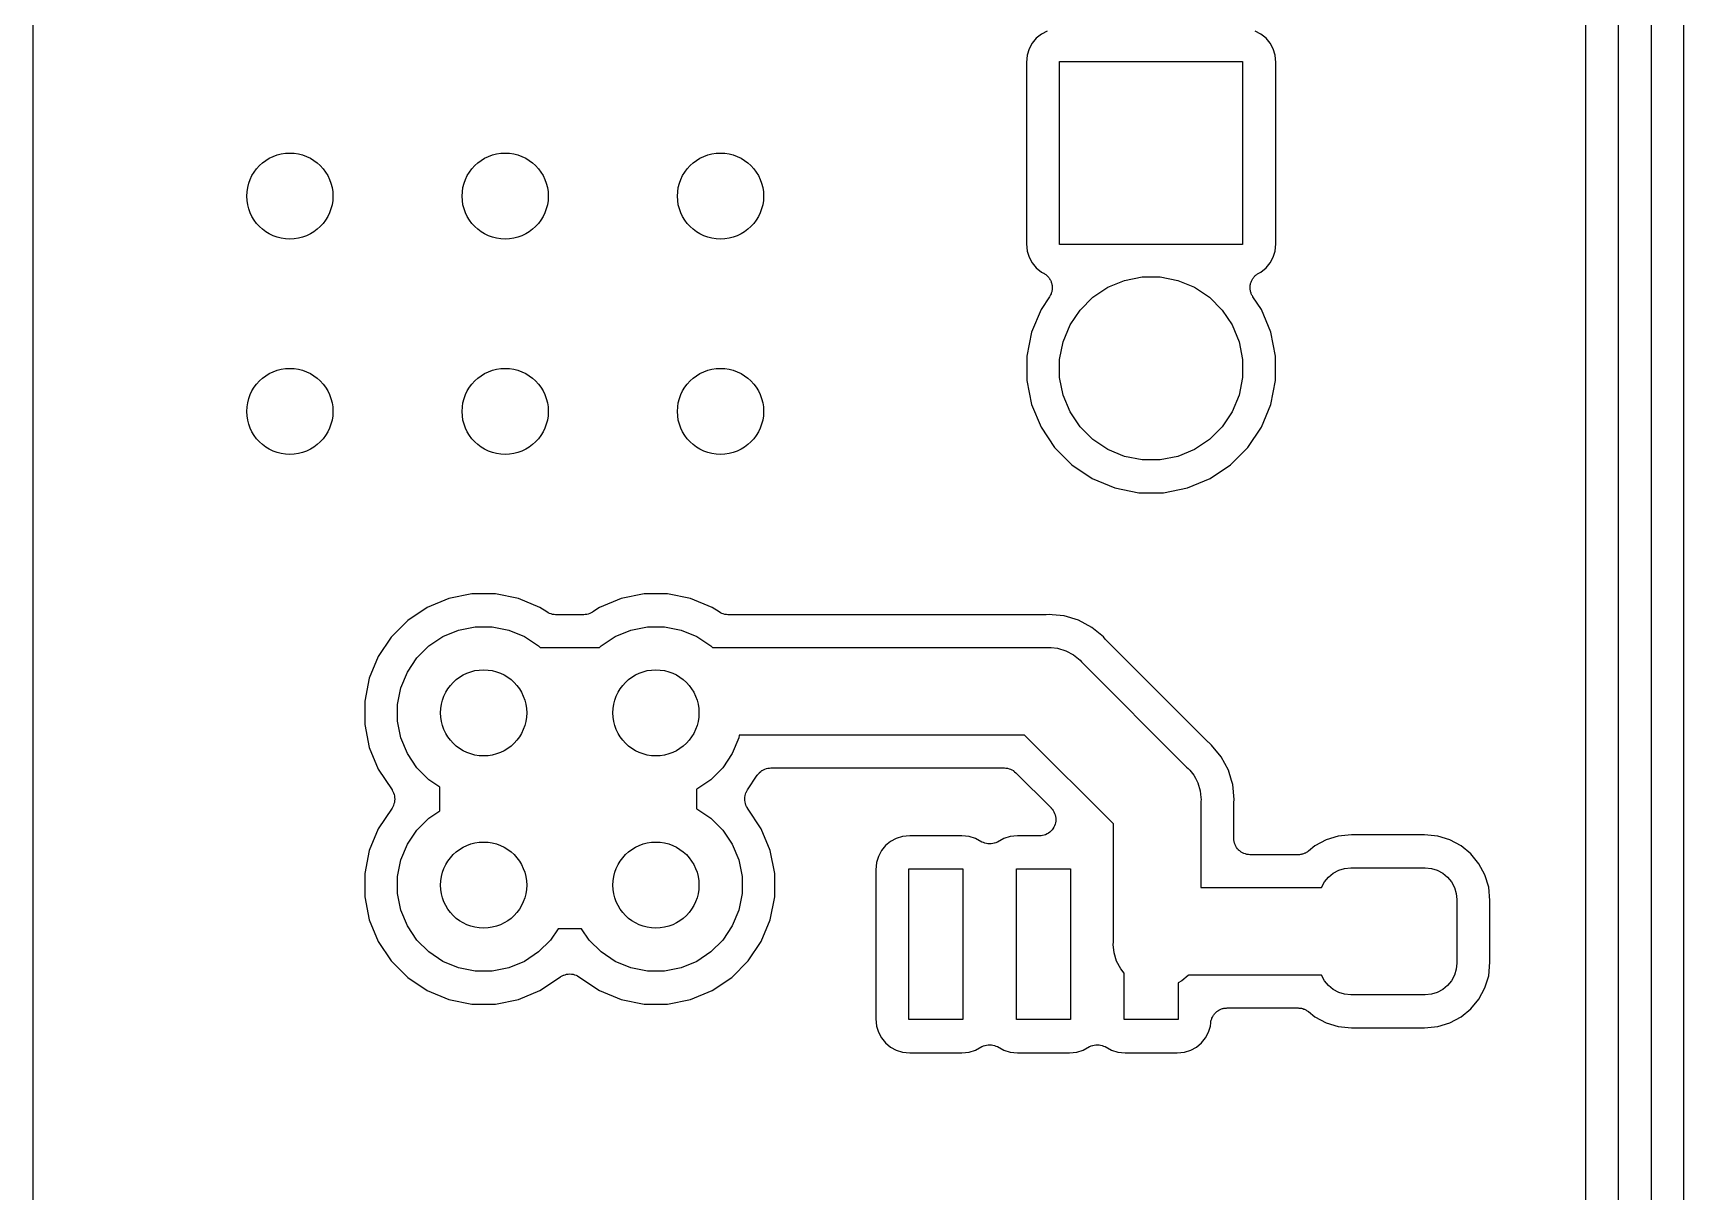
# Model space of a CAD drawing. Extents: x 0.48 to 2.43, y -7.79 to -4.85.
# Drawn here: x 0.953 to 1.2549, y -6.7293 to -6.5174 of the extents above; entities that cross this region are included whole.
import ezdxf

# ---------------------------------------------------------------- set-up
doc = ezdxf.new("R2010")
doc.units = 0
doc.header["$MEASUREMENT"] = 0
doc.layers.add('BLACK', color=7, linetype='CONTINUOUS')

msp = doc.modelspace()

# ---------------------------------------------------------------- linework, layer by layer
at = {"layer": 'BLACK', "linetype": 'CONTINUOUS'}
for p, q in [((1.2369, -6.47122), (1.2369, -6.78653)), ((1.2429, -6.79026), (1.2429, -6.47078)), ((1.2489, -6.47188), (1.2489, -6.79135)), ((0.95304, -6.83352), (0.95304, -6.47657)), ((1.2549, -6.79091), (1.2549, -6.4756)), ((1.13844, -6.51707), (1.1374, -6.51762)), ((1.17756, -6.51762), (1.17652, -6.51707)), ((1.13573, -6.51929), (1.13518, -6.52033)), ((1.13648, -6.51837), (1.13573, -6.51929)), ((1.1374, -6.51762), (1.13648, -6.51837)), ((1.17848, -6.51837), (1.17756, -6.51762)), ((1.17923, -6.51929), (1.17848, -6.51837)), ((1.17978, -6.52033), (1.17923, -6.51929)), ((1.13483, -6.52146), (1.1347, -6.52279)), ((1.1347, -6.52279), (1.1347, -6.55595)), ((1.13518, -6.52033), (1.13483, -6.52146)), ((1.14075, -6.5561), (1.14075, -6.52264)), ((1.14075, -6.52264), (1.17421, -6.52264)), ((1.17421, -6.52264), (1.17421, -6.5561)), ((1.18013, -6.52146), (1.17978, -6.52033)), ((1.18026, -6.52279), (1.18013, -6.52146)), ((1.18026, -6.55595), (1.18026, -6.52279)), ((1.1347, -6.55595), (1.13483, -6.55728)), ((1.17421, -6.5561), (1.14075, -6.5561)), ((1.18013, -6.55728), (1.18026, -6.55595)), ((1.13483, -6.55728), (1.13518, -6.55841)), ((1.13518, -6.55841), (1.13573, -6.55945)), ((1.17923, -6.55945), (1.17978, -6.55841)), ((1.17978, -6.55841), (1.18013, -6.55728)), ((1.13573, -6.55945), (1.13648, -6.56037)), ((1.13648, -6.56037), (1.1374, -6.56112)), ((1.1374, -6.56112), (1.13781, -6.56133)), ((1.13781, -6.56133), (1.13785, -6.56135)), ((1.13785, -6.56135), (1.13796, -6.56143)), ((1.13796, -6.56143), (1.13808, -6.5615)), ((1.13808, -6.5615), (1.1382, -6.5616)), ((1.1382, -6.5616), (1.13833, -6.56169)), ((1.13833, -6.56169), (1.13842, -6.56178)), ((1.13842, -6.56178), (1.13853, -6.56187)), ((1.13853, -6.56187), (1.13863, -6.56199)), ((1.13863, -6.56199), (1.13874, -6.56211)), ((1.13874, -6.56211), (1.13881, -6.56222)), ((1.13881, -6.56222), (1.1389, -6.56233)), ((1.1389, -6.56233), (1.13897, -6.56247)), ((1.1526, -6.56265), (1.15583, -6.56201)), ((1.15583, -6.56201), (1.15913, -6.56201)), ((1.15913, -6.56201), (1.16236, -6.56265)), ((1.17592, -6.56256), (1.17601, -6.56243)), ((1.17601, -6.56243), (1.17609, -6.56229)), ((1.17609, -6.56229), (1.17617, -6.56219)), ((1.17617, -6.56219), (1.17625, -6.56207)), ((1.17625, -6.56207), (1.17636, -6.56196)), ((1.17636, -6.56196), (1.17646, -6.56184)), ((1.17646, -6.56184), (1.17657, -6.56176)), ((1.17657, -6.56176), (1.17666, -6.56166)), ((1.17666, -6.56166), (1.1768, -6.56157)), ((1.1768, -6.56157), (1.17692, -6.56147)), ((1.17692, -6.56147), (1.17704, -6.56141)), ((1.17704, -6.56141), (1.17715, -6.56133)), ((1.17715, -6.56133), (1.17756, -6.56112)), ((1.17756, -6.56112), (1.17848, -6.56037)), ((1.17848, -6.56037), (1.17923, -6.55945)), ((1.13903, -6.56541), (1.13895, -6.56553)), ((1.13897, -6.56247), (1.13906, -6.5626)), ((1.13909, -6.56527), (1.13903, -6.56541)), ((1.13906, -6.5626), (1.13911, -6.56272)), ((1.13917, -6.56513), (1.13909, -6.56527)), ((1.13911, -6.56272), (1.13917, -6.56284)), ((1.13917, -6.56284), (1.13922, -6.56299)), ((1.13921, -6.565), (1.13917, -6.56513)), ((1.13926, -6.56487), (1.13921, -6.565)), ((1.13922, -6.56299), (1.13927, -6.56314)), ((1.13929, -6.56472), (1.13926, -6.56487)), ((1.13927, -6.56314), (1.1393, -6.56327)), ((1.13934, -6.56457), (1.13929, -6.56472)), ((1.1393, -6.56327), (1.13934, -6.56341)), ((1.13934, -6.56341), (1.13935, -6.56356)), ((1.13935, -6.56443), (1.13934, -6.56457)), ((1.13935, -6.56356), (1.13938, -6.56372)), ((1.13938, -6.5643), (1.13935, -6.56443)), ((1.13938, -6.56372), (1.13938, -6.56385)), ((1.13938, -6.56385), (1.13939, -6.56399)), ((1.13939, -6.56399), (1.13938, -6.56414)), ((1.13938, -6.56414), (1.13938, -6.5643)), ((1.14681, -6.56574), (1.14955, -6.56391)), ((1.14955, -6.56391), (1.1526, -6.56265)), ((1.16236, -6.56265), (1.16541, -6.56391)), ((1.16541, -6.56391), (1.16815, -6.56574)), ((1.17557, -6.56395), (1.17558, -6.56381)), ((1.17558, -6.5641), (1.17557, -6.56395)), ((1.17558, -6.56367), (1.17561, -6.56352)), ((1.17558, -6.56381), (1.17558, -6.56367)), ((1.17558, -6.56426), (1.17558, -6.5641)), ((1.1756, -6.56439), (1.17558, -6.56426)), ((1.17562, -6.56453), (1.1756, -6.56439)), ((1.17561, -6.56352), (1.17563, -6.56336)), ((1.17566, -6.56468), (1.17562, -6.56453)), ((1.17563, -6.56336), (1.17567, -6.56323)), ((1.17569, -6.56483), (1.17566, -6.56468)), ((1.17567, -6.56323), (1.1757, -6.5631)), ((1.17574, -6.56496), (1.17569, -6.56483)), ((1.1757, -6.5631), (1.17576, -6.56296)), ((1.17578, -6.56509), (1.17574, -6.56496)), ((1.17576, -6.56296), (1.17581, -6.56281)), ((1.17585, -6.56523), (1.17578, -6.56509)), ((1.17581, -6.56281), (1.17587, -6.56269)), ((1.17591, -6.56538), (1.17585, -6.56523)), ((1.17587, -6.56269), (1.17592, -6.56256)), ((1.17599, -6.56549), (1.17591, -6.56538)), ((1.13734, -6.56797), (1.13562, -6.57211)), ((1.13889, -6.56565), (1.13734, -6.56797)), ((1.13895, -6.56553), (1.13889, -6.56565)), ((1.14265, -6.57081), (1.14448, -6.56807)), ((1.14448, -6.56807), (1.14681, -6.56574)), ((1.16815, -6.56574), (1.17048, -6.56807)), ((1.17048, -6.56807), (1.17231, -6.57081)), ((1.17605, -6.56561), (1.17599, -6.56549)), ((1.17607, -6.56565), (1.17605, -6.56561)), ((1.17763, -6.56797), (1.17607, -6.56565)), ((1.17934, -6.57211), (1.17763, -6.56797)), ((1.14139, -6.57386), (1.14265, -6.57081)), ((1.17231, -6.57081), (1.17357, -6.57386)), ((1.13562, -6.57211), (1.13475, -6.5765)), ((1.14075, -6.57709), (1.14139, -6.57386)), ((1.17357, -6.57386), (1.17421, -6.57709)), ((1.18021, -6.5765), (1.17934, -6.57211)), ((1.13475, -6.5765), (1.13475, -6.58098)), ((1.14075, -6.58039), (1.14075, -6.57709)), ((1.17421, -6.57709), (1.17421, -6.58039)), ((1.18021, -6.58098), (1.18021, -6.5765)), ((1.14139, -6.58362), (1.14075, -6.58039)), ((1.17421, -6.58039), (1.17357, -6.58362)), ((1.13475, -6.58098), (1.13562, -6.58537)), ((1.17934, -6.58537), (1.18021, -6.58098)), ((1.13562, -6.58537), (1.13734, -6.58951)), ((1.14265, -6.58667), (1.14139, -6.58362)), ((1.17357, -6.58362), (1.17231, -6.58667)), ((1.17763, -6.58951), (1.17934, -6.58537)), ((1.13734, -6.58951), (1.13982, -6.59323)), ((1.14448, -6.58941), (1.14265, -6.58667)), ((1.14681, -6.59174), (1.14448, -6.58941)), ((1.17048, -6.58941), (1.16815, -6.59174)), ((1.17231, -6.58667), (1.17048, -6.58941)), ((1.17514, -6.59323), (1.17763, -6.58951)), ((1.14955, -6.59357), (1.14681, -6.59174)), ((1.16815, -6.59174), (1.16541, -6.59357)), ((1.13982, -6.59323), (1.14299, -6.5964)), ((1.1526, -6.59483), (1.14955, -6.59357)), ((1.15583, -6.59547), (1.1526, -6.59483)), ((1.15913, -6.59547), (1.15583, -6.59547)), ((1.16236, -6.59483), (1.15913, -6.59547)), ((1.16541, -6.59357), (1.16236, -6.59483)), ((1.17197, -6.5964), (1.17514, -6.59323)), ((1.14299, -6.5964), (1.14671, -6.59889)), ((1.16825, -6.59889), (1.17197, -6.5964)), ((1.14671, -6.59889), (1.15085, -6.6006)), ((1.15085, -6.6006), (1.15524, -6.60147)), ((1.15524, -6.60147), (1.15972, -6.60147)), ((1.15972, -6.60147), (1.16411, -6.6006)), ((1.16411, -6.6006), (1.16825, -6.59889)), ((1.02513, -6.62246), (1.02157, -6.62484)), ((1.02909, -6.62082), (1.02513, -6.62246)), ((1.03329, -6.61998), (1.02909, -6.62082)), ((1.03758, -6.61998), (1.03329, -6.61998)), ((1.04178, -6.62082), (1.03758, -6.61998)), ((1.04573, -6.62246), (1.04178, -6.62082)), ((1.04698, -6.62329), (1.04573, -6.62246)), ((1.05663, -6.62246), (1.05539, -6.62329)), ((1.06059, -6.62082), (1.05663, -6.62246)), ((1.06479, -6.61998), (1.06059, -6.62082)), ((1.06907, -6.61998), (1.06479, -6.61998)), ((1.07327, -6.62082), (1.06907, -6.61998)), ((1.07723, -6.62246), (1.07327, -6.62082)), ((1.07847, -6.62329), (1.07723, -6.62246)), ((1.02157, -6.62484), (1.01854, -6.62787)), ((1.04722, -6.62342), (1.04698, -6.62329)), ((1.04746, -6.62355), (1.04722, -6.62342)), ((1.04748, -6.62356), (1.04746, -6.62355)), ((1.04749, -6.62357), (1.04748, -6.62356)), ((1.04776, -6.62365), (1.04749, -6.62357)), ((1.04802, -6.62373), (1.04776, -6.62365)), ((1.04804, -6.62373), (1.04802, -6.62373)), ((1.04805, -6.62374), (1.04804, -6.62373)), ((1.04833, -6.62376), (1.04805, -6.62374)), ((1.0486, -6.62379), (1.04833, -6.62376)), ((1.04864, -6.6238), (1.0486, -6.62379)), ((1.05372, -6.6238), (1.04864, -6.6238)), ((1.04864, -6.6238), (1.04864, -6.6238)), ((1.04864, -6.6238), (1.04864, -6.6238)), ((1.04864, -6.6238), (1.04864, -6.6238)), ((1.05399, -6.62377), (1.05372, -6.6238)), ((1.05427, -6.62374), (1.05399, -6.62377)), ((1.05428, -6.62374), (1.05427, -6.62374)), ((1.0543, -6.62374), (1.05428, -6.62374)), ((1.05457, -6.62366), (1.0543, -6.62374)), ((1.05483, -6.62358), (1.05457, -6.62366)), ((1.05485, -6.62357), (1.05483, -6.62358)), ((1.05486, -6.62357), (1.05485, -6.62357)), ((1.0551, -6.62344), (1.05486, -6.62357)), ((1.05535, -6.62331), (1.0551, -6.62344)), ((1.05538, -6.62329), (1.05535, -6.62331)), ((1.05539, -6.62329), (1.05538, -6.62329)), ((1.05538, -6.62329), (1.05538, -6.62329)), ((1.05538, -6.62329), (1.05538, -6.62329)), ((1.07872, -6.62342), (1.07847, -6.62329)), ((1.07896, -6.62355), (1.07872, -6.62342)), ((1.07897, -6.62356), (1.07896, -6.62355)), ((1.07899, -6.62357), (1.07897, -6.62356)), ((1.07925, -6.62365), (1.07899, -6.62357)), ((1.07952, -6.62373), (1.07925, -6.62365)), ((1.07953, -6.62373), (1.07952, -6.62373)), ((1.07955, -6.62374), (1.07953, -6.62373)), ((1.07982, -6.62376), (1.07955, -6.62374)), ((1.0801, -6.62379), (1.07982, -6.62376)), ((1.08013, -6.6238), (1.0801, -6.62379)), ((1.08014, -6.6238), (1.08013, -6.6238)), ((1.08013, -6.6238), (1.08013, -6.6238)), ((1.08013, -6.6238), (1.08013, -6.6238)), ((1.13797, -6.6238), (1.08014, -6.6238)), ((1.1381, -6.62378), (1.13797, -6.6238)), ((1.13823, -6.62378), (1.1381, -6.62378)), ((1.13827, -6.62378), (1.13823, -6.62378)), ((1.13881, -6.62373), (1.13827, -6.62378)), ((1.13935, -6.62378), (1.13881, -6.62373)), ((1.14155, -6.624), (1.13935, -6.62378)), ((1.14419, -6.6248), (1.14155, -6.624)), ((1.14663, -6.6261), (1.14419, -6.6248)), ((1.01854, -6.62787), (1.01616, -6.63143)), ((1.02539, -6.6295), (1.02797, -6.62778)), ((1.02797, -6.62778), (1.03084, -6.62659)), ((1.03084, -6.62659), (1.03388, -6.62598)), ((1.03388, -6.62598), (1.03698, -6.62598)), ((1.03698, -6.62598), (1.04003, -6.62659)), ((1.04003, -6.62659), (1.04289, -6.62778)), ((1.04289, -6.62778), (1.04547, -6.6295)), ((1.05689, -6.6295), (1.05947, -6.62778)), ((1.05947, -6.62778), (1.06234, -6.62659)), ((1.06234, -6.62659), (1.06538, -6.62598)), ((1.06538, -6.62598), (1.06848, -6.62598)), ((1.06848, -6.62598), (1.07152, -6.62659)), ((1.07152, -6.62659), (1.07439, -6.62778)), ((1.07439, -6.62778), (1.07697, -6.6295)), ((1.14876, -6.62785), (1.14663, -6.6261)), ((1.1491, -6.62827), (1.14876, -6.62785)), ((1.14919, -6.62836), (1.1491, -6.62827)), ((1.14927, -6.62846), (1.14919, -6.62836)), ((1.1493, -6.62849), (1.14927, -6.62846)), ((1.1679, -6.64709), (1.1493, -6.62849)), ((1.01616, -6.63143), (1.01452, -6.63539)), ((1.02148, -6.63427), (1.0232, -6.63169)), ((1.0232, -6.63169), (1.02539, -6.6295)), ((1.04547, -6.6295), (1.04577, -6.6298)), ((1.04577, -6.6298), (1.0566, -6.6298)), ((1.0566, -6.6298), (1.05689, -6.6295)), ((1.07697, -6.6295), (1.07726, -6.6298)), ((1.07726, -6.6298), (1.13842, -6.6298)), ((1.13842, -6.6298), (1.13881, -6.62976)), ((1.13881, -6.62976), (1.1392, -6.6298)), ((1.1392, -6.6298), (1.1392, -6.6298)), ((1.1392, -6.6298), (1.14038, -6.62991)), ((1.14038, -6.62991), (1.14189, -6.63037)), ((1.14189, -6.63037), (1.14328, -6.63111)), ((1.14328, -6.63111), (1.14449, -6.63211)), ((1.02029, -6.63714), (1.02148, -6.63427)), ((1.14449, -6.63211), (1.14474, -6.63242)), ((1.14474, -6.63242), (1.16397, -6.65164)), ((1.01452, -6.63539), (1.01369, -6.63959)), ((1.01969, -6.64018), (1.02029, -6.63714)), ((1.01369, -6.63959), (1.01369, -6.64387)), ((1.01969, -6.64328), (1.01969, -6.64018)), ((1.01369, -6.64387), (1.01452, -6.64808)), ((1.02029, -6.64633), (1.01969, -6.64328)), ((1.02148, -6.64919), (1.02029, -6.64633)), ((1.08207, -6.64633), (1.08088, -6.64919)), ((1.08218, -6.6458), (1.08207, -6.64633)), ((1.13434, -6.6458), (1.08218, -6.6458)), ((1.15059, -6.66205), (1.13434, -6.6458)), ((1.01452, -6.64808), (1.01616, -6.65203)), ((1.0232, -6.65177), (1.02148, -6.64919)), ((1.08088, -6.64919), (1.07916, -6.65177)), ((1.168, -6.64717), (1.1679, -6.64709)), ((1.16809, -6.64726), (1.168, -6.64717)), ((1.16812, -6.64728), (1.16809, -6.64726)), ((1.16854, -6.64763), (1.16812, -6.64728)), ((1.17029, -6.64976), (1.16854, -6.64763)), ((1.17159, -6.65219), (1.17029, -6.64976)), ((1.01616, -6.65203), (1.01869, -6.65581)), ((1.02539, -6.65396), (1.0232, -6.65177)), ((1.07916, -6.65177), (1.07697, -6.65396)), ((1.08549, -6.65309), (1.08568, -6.65288)), ((1.08568, -6.65288), (1.08585, -6.65267)), ((1.08585, -6.65267), (1.08586, -6.65266)), ((1.08586, -6.65266), (1.08587, -6.65265)), ((1.08587, -6.65265), (1.08609, -6.65247)), ((1.08609, -6.65247), (1.0863, -6.6523)), ((1.0863, -6.6523), (1.08632, -6.65229)), ((1.08632, -6.65229), (1.08633, -6.65228)), ((1.08633, -6.65228), (1.08658, -6.65215)), ((1.08658, -6.65215), (1.08682, -6.65202)), ((1.08682, -6.65202), (1.08684, -6.65202)), ((1.08684, -6.65202), (1.08685, -6.65201)), ((1.08685, -6.65201), (1.08712, -6.65193)), ((1.08712, -6.65193), (1.08738, -6.65185)), ((1.08738, -6.65185), (1.0874, -6.65185)), ((1.0874, -6.65185), (1.08741, -6.65185)), ((1.08741, -6.65185), (1.08769, -6.65182)), ((1.08769, -6.65182), (1.08796, -6.6518)), ((1.08796, -6.6518), (1.13061, -6.6518)), ((1.13061, -6.6518), (1.13062, -6.6518)), ((1.13062, -6.6518), (1.13062, -6.6518)), ((1.13062, -6.6518), (1.13062, -6.6518)), ((1.13062, -6.6518), (1.13065, -6.6518)), ((1.13065, -6.6518), (1.13093, -6.65183)), ((1.13093, -6.65183), (1.1312, -6.65185)), ((1.1312, -6.65185), (1.13122, -6.65186)), ((1.13122, -6.65186), (1.13123, -6.65186)), ((1.13123, -6.65186), (1.1315, -6.65194)), ((1.1315, -6.65194), (1.13176, -6.65203)), ((1.13176, -6.65203), (1.13178, -6.65203)), ((1.13178, -6.65203), (1.13179, -6.65204)), ((1.13179, -6.65204), (1.13203, -6.65217)), ((1.13203, -6.65217), (1.13228, -6.6523)), ((1.13228, -6.6523), (1.13229, -6.65231)), ((1.13229, -6.65231), (1.13231, -6.65232)), ((1.13231, -6.65232), (1.13252, -6.6525)), ((1.13252, -6.6525), (1.13273, -6.65267)), ((1.13273, -6.65267), (1.13917, -6.65911)), ((1.16397, -6.65164), (1.16427, -6.65189)), ((1.16427, -6.65189), (1.16453, -6.6522)), ((1.16453, -6.6522), (1.16527, -6.65311)), ((1.17216, -6.65409), (1.17159, -6.65219)), ((1.01869, -6.65581), (1.01869, -6.65583)), ((1.01869, -6.65583), (1.01869, -6.65583)), ((1.01869, -6.65583), (1.01869, -6.65583)), ((1.01869, -6.65583), (1.01871, -6.65585)), ((1.01871, -6.65585), (1.01884, -6.6561)), ((1.02743, -6.65533), (1.02539, -6.65396)), ((1.02743, -6.65963), (1.02743, -6.65533)), ((1.07439, -6.65569), (1.07434, -6.65571)), ((1.07434, -6.65571), (1.07434, -6.65925)), ((1.07697, -6.65396), (1.07439, -6.65569)), ((1.08354, -6.65606), (1.08368, -6.65581)), ((1.08368, -6.65581), (1.08547, -6.65313)), ((1.08547, -6.65313), (1.08548, -6.65312)), ((1.08548, -6.65312), (1.08549, -6.65309)), ((1.08548, -6.65312), (1.08548, -6.65312)), ((1.08548, -6.65312), (1.08548, -6.65312)), ((1.16527, -6.65311), (1.16557, -6.65367)), ((1.16557, -6.65367), (1.16602, -6.6545)), ((1.16602, -6.6545), (1.16647, -6.65601)), ((1.16647, -6.65601), (1.16659, -6.65718)), ((1.17239, -6.65483), (1.17216, -6.65409)), ((1.17216, -6.65409), (1.17216, -6.65409)), ((1.17266, -6.65758), (1.17239, -6.65483)), ((1.01882, -6.6589), (1.01869, -6.65915)), ((1.01895, -6.65865), (1.01882, -6.6589)), ((1.01884, -6.6561), (1.01897, -6.65634)), ((1.01896, -6.65864), (1.01895, -6.65865)), ((1.01904, -6.65836), (1.01896, -6.65863)), ((1.01896, -6.65863), (1.01896, -6.65864)), ((1.01897, -6.65634), (1.01897, -6.65636)), ((1.01897, -6.65636), (1.01898, -6.65637)), ((1.01898, -6.65637), (1.01906, -6.65664)), ((1.01913, -6.6581), (1.01904, -6.65836)), ((1.01906, -6.65664), (1.01914, -6.65691)), ((1.01916, -6.65779), (1.01913, -6.65807)), ((1.01913, -6.65807), (1.01913, -6.65808)), ((1.01913, -6.65808), (1.01913, -6.6581)), ((1.01914, -6.65691), (1.01914, -6.65692)), ((1.01914, -6.65692), (1.01914, -6.65693)), ((1.01914, -6.65693), (1.01916, -6.65721)), ((1.01916, -6.65721), (1.01919, -6.65749)), ((1.01919, -6.65751), (1.01916, -6.65779)), ((1.01919, -6.65749), (1.01919, -6.6575)), ((1.01919, -6.6575), (1.01919, -6.65751)), ((1.08317, -6.65745), (1.0832, -6.65717)), ((1.08317, -6.65746), (1.08317, -6.65745)), ((1.08317, -6.65747), (1.08317, -6.65746)), ((1.0832, -6.65775), (1.08317, -6.65747)), ((1.0832, -6.65717), (1.08323, -6.65689)), ((1.08322, -6.65803), (1.0832, -6.65775)), ((1.08323, -6.65804), (1.08322, -6.65803)), ((1.08323, -6.65686), (1.08332, -6.6566)), ((1.08323, -6.65688), (1.08323, -6.65686)), ((1.08323, -6.65689), (1.08323, -6.65688)), ((1.08323, -6.65806), (1.08323, -6.65804)), ((1.08331, -6.65832), (1.08323, -6.65806)), ((1.08338, -6.65859), (1.08331, -6.65832)), ((1.08332, -6.6566), (1.0834, -6.65633)), ((1.08339, -6.6586), (1.08338, -6.65859)), ((1.08339, -6.65862), (1.08339, -6.6586)), ((1.08352, -6.65886), (1.08339, -6.65862)), ((1.0834, -6.65633), (1.08341, -6.65632)), ((1.08341, -6.65631), (1.08354, -6.65606)), ((1.08341, -6.65632), (1.08341, -6.65631)), ((1.08365, -6.65911), (1.08352, -6.65886)), ((1.16659, -6.65718), (1.16659, -6.65718)), ((1.16659, -6.65718), (1.16663, -6.65758)), ((1.16663, -6.65758), (1.16659, -6.65797)), ((1.16659, -6.65797), (1.16659, -6.67369)), ((1.17259, -6.65837), (1.1726, -6.65824)), ((1.17259, -6.65841), (1.17259, -6.65837)), ((1.17259, -6.66469), (1.17259, -6.65841)), ((1.1726, -6.65824), (1.17261, -6.65812)), ((1.17261, -6.65812), (1.17266, -6.65758)), ((1.01869, -6.65915), (1.01616, -6.66293)), ((1.0232, -6.66319), (1.02539, -6.661)), ((1.02539, -6.661), (1.02743, -6.65963)), ((1.07434, -6.65925), (1.07439, -6.65927)), ((1.07439, -6.65927), (1.07697, -6.661)), ((1.07697, -6.661), (1.07916, -6.66319)), ((1.08367, -6.65913), (1.08365, -6.65911)), ((1.08368, -6.65915), (1.08367, -6.65913)), ((1.08367, -6.65913), (1.08367, -6.65913)), ((1.08367, -6.65913), (1.08367, -6.65913)), ((1.0862, -6.66293), (1.08368, -6.65915)), ((1.13917, -6.65911), (1.13919, -6.65913)), ((1.13919, -6.65913), (1.13919, -6.65913)), ((1.13919, -6.65913), (1.13919, -6.65913)), ((1.13919, -6.65913), (1.1392, -6.65914)), ((1.1392, -6.65914), (1.13938, -6.65937)), ((1.13938, -6.65937), (1.13956, -6.65959)), ((1.13956, -6.65959), (1.13956, -6.65959)), ((1.13956, -6.65959), (1.13956, -6.6596)), ((1.13956, -6.6596), (1.1397, -6.65986)), ((1.1397, -6.65986), (1.13983, -6.66011)), ((1.13983, -6.66011), (1.13983, -6.66011)), ((1.13983, -6.66011), (1.13983, -6.66012)), ((1.13983, -6.66012), (1.13991, -6.66039)), ((1.13998, -6.66185), (1.1399, -6.66211)), ((1.13991, -6.66039), (1.13999, -6.66067)), ((1.13999, -6.66184), (1.13998, -6.66184)), ((1.13998, -6.66184), (1.13998, -6.66185)), ((1.13999, -6.66067), (1.13999, -6.66068)), ((1.13999, -6.66068), (1.14, -6.66068)), ((1.14002, -6.66154), (1.13999, -6.66184)), ((1.14, -6.66068), (1.14002, -6.66096)), ((1.14002, -6.66096), (1.14005, -6.66125)), ((1.14005, -6.66126), (1.14002, -6.66154)), ((1.14005, -6.66125), (1.14005, -6.66126)), ((1.14005, -6.66126), (1.14005, -6.66126)), ((1.15059, -6.68366), (1.15059, -6.66205)), ((1.01616, -6.66293), (1.01452, -6.66688)), ((1.02148, -6.66577), (1.0232, -6.66319)), ((1.07916, -6.66319), (1.08088, -6.66577)), ((1.08784, -6.66688), (1.0862, -6.66293)), ((1.11088, -6.66471), (1.10984, -6.66526)), ((1.11201, -6.66436), (1.11088, -6.66471)), ((1.11334, -6.66423), (1.11201, -6.66436)), ((1.12288, -6.66423), (1.11334, -6.66423)), ((1.12421, -6.66436), (1.12288, -6.66423)), ((1.12534, -6.66471), (1.12421, -6.66436)), ((1.12654, -6.66535), (1.12534, -6.66471)), ((1.13057, -6.66471), (1.12937, -6.66535)), ((1.1317, -6.66436), (1.13057, -6.66471)), ((1.13302, -6.66423), (1.1317, -6.66436)), ((1.13705, -6.66423), (1.13302, -6.66423)), ((1.13734, -6.6642), (1.13705, -6.66423)), ((1.13762, -6.66418), (1.13734, -6.6642)), ((1.13763, -6.66417), (1.13762, -6.66418)), ((1.13762, -6.66418), (1.13762, -6.66418)), ((1.13791, -6.66409), (1.13763, -6.66417)), ((1.13818, -6.66401), (1.13791, -6.66409)), ((1.13819, -6.66401), (1.13818, -6.66401)), ((1.13845, -6.66387), (1.13819, -6.66401)), ((1.13819, -6.66401), (1.13819, -6.66401)), ((1.1387, -6.66374), (1.13845, -6.66387)), ((1.13871, -6.66373), (1.1387, -6.66373)), ((1.1387, -6.66373), (1.1387, -6.66374)), ((1.13893, -6.66355), (1.13871, -6.66373)), ((1.13915, -6.66337), (1.13893, -6.66355)), ((1.13916, -6.66336), (1.13915, -6.66337)), ((1.13935, -6.66314), (1.13916, -6.66336)), ((1.13916, -6.66336), (1.13916, -6.66336)), ((1.13953, -6.66292), (1.13935, -6.66314)), ((1.13967, -6.66265), (1.13953, -6.66291)), ((1.13953, -6.66291), (1.13953, -6.66291)), ((1.13953, -6.66291), (1.13953, -6.66292)), ((1.13981, -6.6624), (1.13967, -6.66265)), ((1.1399, -6.66211), (1.13981, -6.66239)), ((1.13981, -6.66239), (1.13981, -6.6624)), ((1.13981, -6.6624), (1.13981, -6.6624)), ((1.17262, -6.66497), (1.17259, -6.66469)), ((1.17264, -6.66526), (1.17262, -6.66497)), ((1.18947, -6.66495), (1.18742, -6.66604)), ((1.19169, -6.66428), (1.18947, -6.66495)), ((1.19414, -6.66404), (1.19169, -6.66428)), ((1.20743, -6.66404), (1.19414, -6.66404)), ((1.20989, -6.66428), (1.20743, -6.66404)), ((1.21211, -6.66495), (1.20989, -6.66428)), ((1.21415, -6.66604), (1.21211, -6.66495)), ((1.01452, -6.66688), (1.01369, -6.67109)), ((1.02029, -6.66863), (1.02148, -6.66577)), ((1.08088, -6.66577), (1.08207, -6.66863)), ((1.08868, -6.67109), (1.08784, -6.66688)), ((1.10762, -6.66797), (1.10728, -6.6691)), ((1.10818, -6.66693), (1.10762, -6.66797)), ((1.10893, -6.66601), (1.10818, -6.66693)), ((1.10984, -6.66526), (1.10893, -6.66601)), ((1.1268, -6.66545), (1.12654, -6.66535)), ((1.12705, -6.66556), (1.1268, -6.66545)), ((1.12707, -6.66557), (1.12705, -6.66556)), ((1.12708, -6.66557), (1.12707, -6.66557)), ((1.12735, -6.66563), (1.12708, -6.66557)), ((1.12762, -6.66568), (1.12735, -6.66563)), ((1.12764, -6.66568), (1.12762, -6.66568)), ((1.12765, -6.66569), (1.12764, -6.66568)), ((1.12793, -6.66569), (1.12765, -6.66569)), ((1.12821, -6.66569), (1.12793, -6.66569)), ((1.12822, -6.66569), (1.12821, -6.66569)), ((1.12824, -6.66569), (1.12822, -6.66569)), ((1.12851, -6.66563), (1.12824, -6.66569)), ((1.12879, -6.66558), (1.12851, -6.66563)), ((1.1288, -6.66558), (1.12879, -6.66558)), ((1.12881, -6.66557), (1.1288, -6.66558)), ((1.12907, -6.66547), (1.12881, -6.66557)), ((1.12933, -6.66537), (1.12907, -6.66547)), ((1.12935, -6.66535), (1.12933, -6.66537)), ((1.12936, -6.66535), (1.12935, -6.66535)), ((1.12937, -6.66535), (1.12936, -6.66535)), ((1.12936, -6.66535), (1.12936, -6.66535)), ((1.17265, -6.66526), (1.17264, -6.66526)), ((1.17265, -6.66528), (1.17265, -6.66526)), ((1.17273, -6.66555), (1.17265, -6.66528)), ((1.17281, -6.66582), (1.17273, -6.66555)), ((1.17281, -6.66583), (1.17281, -6.66582)), ((1.17282, -6.66584), (1.17281, -6.66583)), ((1.17295, -6.66609), (1.17282, -6.66584)), ((1.17308, -6.66634), (1.17295, -6.66609)), ((1.17309, -6.66634), (1.17308, -6.66634)), ((1.17309, -6.66635), (1.17309, -6.66634)), ((1.17327, -6.66657), (1.17309, -6.66635)), ((1.17345, -6.66679), (1.17327, -6.66657)), ((1.17346, -6.6668), (1.17345, -6.66679)), ((1.17346, -6.66681), (1.17346, -6.6668)), ((1.17368, -6.66699), (1.17346, -6.66681)), ((1.1739, -6.66717), (1.17368, -6.66699)), ((1.17391, -6.66718), (1.1739, -6.66717)), ((1.1739, -6.66717), (1.1739, -6.66717)), ((1.17416, -6.66731), (1.17391, -6.66718)), ((1.17441, -6.66745), (1.17416, -6.66731)), ((1.17442, -6.66745), (1.17441, -6.66745)), ((1.17443, -6.66746), (1.17442, -6.66745)), ((1.1747, -6.66754), (1.17443, -6.66746)), ((1.17497, -6.66763), (1.1747, -6.66754)), ((1.17498, -6.66763), (1.17497, -6.66763)), ((1.17499, -6.66763), (1.17498, -6.66763)), ((1.17527, -6.66766), (1.17499, -6.66763)), ((1.17555, -6.66769), (1.17527, -6.66766)), ((1.17557, -6.66769), (1.17555, -6.66769)), ((1.17559, -6.66769), (1.17557, -6.66769)), ((1.17557, -6.66769), (1.17557, -6.66769)), ((1.17557, -6.66769), (1.17557, -6.66769)), ((1.18434, -6.66769), (1.17559, -6.66769)), ((1.18447, -6.66768), (1.18434, -6.66769)), ((1.1846, -6.66768), (1.18447, -6.66768)), ((1.18476, -6.66765), (1.1846, -6.66768)), ((1.18492, -6.66764), (1.18476, -6.66765)), ((1.18505, -6.6676), (1.18492, -6.66764)), ((1.18517, -6.66757), (1.18505, -6.6676)), ((1.18533, -6.66751), (1.18517, -6.66757)), ((1.18548, -6.66747), (1.18533, -6.66751)), ((1.1856, -6.66741), (1.18548, -6.66747)), ((1.18572, -6.66736), (1.1856, -6.66741)), ((1.18585, -6.66727), (1.18572, -6.66736)), ((1.186, -6.66719), (1.18585, -6.66727)), ((1.1861, -6.66711), (1.186, -6.66719)), ((1.18621, -6.66704), (1.1861, -6.66711)), ((1.18624, -6.66701), (1.18621, -6.66704)), ((1.18742, -6.66604), (1.18624, -6.66701)), ((1.21595, -6.66752), (1.21415, -6.66604)), ((1.21742, -6.66931), (1.21595, -6.66752)), ((1.01369, -6.67109), (1.01369, -6.67537)), ((1.01969, -6.67168), (1.02029, -6.66863)), ((1.08207, -6.66863), (1.08268, -6.67168)), ((1.08868, -6.67537), (1.08868, -6.67109)), ((1.10728, -6.6691), (1.10715, -6.67042)), ((1.10715, -6.67042), (1.10715, -6.69769)), ((1.11319, -6.69783), (1.11319, -6.67028)), ((1.11319, -6.67028), (1.12303, -6.67028)), ((1.12303, -6.67028), (1.12303, -6.69783)), ((1.13287, -6.69783), (1.13287, -6.67028)), ((1.13287, -6.67028), (1.14272, -6.67028)), ((1.14272, -6.67028), (1.14272, -6.69783)), ((1.18989, -6.67178), (1.19077, -6.67106)), ((1.19077, -6.67106), (1.19177, -6.67052)), ((1.19177, -6.67052), (1.19286, -6.67019)), ((1.19286, -6.67019), (1.194, -6.67008)), ((1.194, -6.67008), (1.20758, -6.67008)), ((1.20758, -6.67008), (1.20871, -6.67019)), ((1.20871, -6.67019), (1.2098, -6.67052)), ((1.2098, -6.67052), (1.2108, -6.67106)), ((1.2108, -6.67106), (1.21168, -6.67178)), ((1.21851, -6.67136), (1.21742, -6.66931)), ((1.01969, -6.67478), (1.01969, -6.67168)), ((1.08268, -6.67168), (1.08268, -6.67478)), ((1.16659, -6.67369), (1.18862, -6.67369)), ((1.18862, -6.67369), (1.18863, -6.67366)), ((1.18863, -6.67366), (1.18917, -6.67266)), ((1.18917, -6.67266), (1.18989, -6.67178)), ((1.21168, -6.67178), (1.21241, -6.67266)), ((1.21241, -6.67266), (1.21294, -6.67366)), ((1.21294, -6.67366), (1.21327, -6.67475)), ((1.21919, -6.67358), (1.21851, -6.67136)), ((1.21943, -6.67603), (1.21919, -6.67358)), ((1.01369, -6.67537), (1.01452, -6.67957)), ((1.02029, -6.67782), (1.01969, -6.67478)), ((1.08268, -6.67478), (1.08207, -6.67782)), ((1.08784, -6.67957), (1.08868, -6.67537)), ((1.21327, -6.67475), (1.21339, -6.67589)), ((1.21339, -6.67589), (1.21339, -6.6875)), ((1.21943, -6.68735), (1.21943, -6.67603)), ((1.01452, -6.67957), (1.01616, -6.68353)), ((1.02148, -6.68069), (1.02029, -6.67782)), ((1.08207, -6.67782), (1.08088, -6.68069)), ((1.0862, -6.68353), (1.08784, -6.67957)), ((1.0232, -6.68327), (1.02148, -6.68069)), ((1.04903, -6.68123), (1.04767, -6.68327)), ((1.05333, -6.68123), (1.04903, -6.68123)), ((1.0547, -6.68327), (1.05333, -6.68123)), ((1.08088, -6.68069), (1.07916, -6.68327)), ((1.01616, -6.68353), (1.01854, -6.68709)), ((1.02539, -6.68546), (1.0232, -6.68327)), ((1.02797, -6.68718), (1.02539, -6.68546)), ((1.04547, -6.68546), (1.04289, -6.68718)), ((1.04767, -6.68327), (1.04547, -6.68546)), ((1.05689, -6.68546), (1.0547, -6.68327)), ((1.05947, -6.68718), (1.05689, -6.68546)), ((1.07697, -6.68546), (1.07439, -6.68718)), ((1.07916, -6.68327), (1.07697, -6.68546)), ((1.08382, -6.68709), (1.0862, -6.68353)), ((1.15055, -6.68406), (1.15059, -6.68366)), ((1.15071, -6.68562), (1.15055, -6.68406)), ((1.15116, -6.68713), (1.15071, -6.68562)), ((1.01854, -6.68709), (1.02157, -6.69012)), ((1.03084, -6.68837), (1.02797, -6.68718)), ((1.03388, -6.68898), (1.03084, -6.68837)), ((1.03698, -6.68898), (1.03388, -6.68898)), ((1.04003, -6.68837), (1.03698, -6.68898)), ((1.04289, -6.68718), (1.04003, -6.68837)), ((1.06234, -6.68837), (1.05947, -6.68718)), ((1.06538, -6.68898), (1.06234, -6.68837)), ((1.06848, -6.68898), (1.06538, -6.68898)), ((1.07152, -6.68837), (1.06848, -6.68898)), ((1.07439, -6.68718), (1.07152, -6.68837)), ((1.08079, -6.69012), (1.08382, -6.68709)), ((1.15191, -6.68852), (1.15116, -6.68713)), ((1.15256, -6.68932), (1.15191, -6.68852)), ((1.21327, -6.68863), (1.21294, -6.68972)), ((1.21339, -6.6875), (1.21327, -6.68863)), ((1.21919, -6.68981), (1.21943, -6.68735)), ((1.02157, -6.69012), (1.02513, -6.6925)), ((1.04573, -6.6925), (1.04951, -6.68998)), ((1.04951, -6.68998), (1.04953, -6.68997)), ((1.04953, -6.68997), (1.04955, -6.68995)), ((1.04953, -6.68997), (1.04953, -6.68997)), ((1.04953, -6.68997), (1.04953, -6.68997)), ((1.04955, -6.68995), (1.0498, -6.68982)), ((1.0498, -6.68982), (1.05005, -6.68969)), ((1.05005, -6.68969), (1.05006, -6.68969)), ((1.05006, -6.68969), (1.05007, -6.68968)), ((1.05007, -6.68968), (1.05034, -6.68961)), ((1.05034, -6.68961), (1.05061, -6.68953)), ((1.05061, -6.68953), (1.05062, -6.68952)), ((1.05062, -6.68952), (1.05063, -6.68952)), ((1.05063, -6.68952), (1.05091, -6.6895)), ((1.05091, -6.6895), (1.05119, -6.68947)), ((1.05119, -6.68947), (1.0512, -6.68947)), ((1.0512, -6.68947), (1.05122, -6.68947)), ((1.05122, -6.68947), (1.05149, -6.6895)), ((1.05149, -6.6895), (1.05177, -6.68953)), ((1.05177, -6.68953), (1.05178, -6.68953)), ((1.05178, -6.68953), (1.0518, -6.68953)), ((1.0518, -6.68953), (1.05206, -6.68962)), ((1.05206, -6.68962), (1.05233, -6.6897)), ((1.05233, -6.6897), (1.05234, -6.68971)), ((1.05234, -6.68971), (1.05236, -6.68971)), ((1.05236, -6.68971), (1.0526, -6.68984)), ((1.0526, -6.68984), (1.05285, -6.68998)), ((1.05285, -6.68998), (1.05663, -6.6925)), ((1.07723, -6.6925), (1.08079, -6.69012)), ((1.15256, -6.69783), (1.15256, -6.68932)), ((1.16306, -6.69074), (1.1624, -6.69109)), ((1.1624, -6.69109), (1.1624, -6.69783)), ((1.16427, -6.68974), (1.16306, -6.69074)), ((1.16431, -6.68969), (1.16427, -6.68974)), ((1.18862, -6.68969), (1.16431, -6.68969)), ((1.18863, -6.68972), (1.18862, -6.68969)), ((1.18917, -6.69073), (1.18863, -6.68972)), ((1.18989, -6.69161), (1.18917, -6.69073)), ((1.19077, -6.69233), (1.18989, -6.69161)), ((1.21168, -6.69161), (1.2108, -6.69233)), ((1.21241, -6.69073), (1.21168, -6.69161)), ((1.21294, -6.68972), (1.21241, -6.69073)), ((1.21742, -6.69408), (1.21851, -6.69203)), ((1.21851, -6.69203), (1.21919, -6.68981)), ((1.02513, -6.6925), (1.02909, -6.69414)), ((1.02909, -6.69414), (1.03329, -6.69498)), ((1.03329, -6.69498), (1.03758, -6.69498)), ((1.03758, -6.69498), (1.04178, -6.69414)), ((1.04178, -6.69414), (1.04573, -6.6925)), ((1.05663, -6.6925), (1.06059, -6.69414)), ((1.06059, -6.69414), (1.06479, -6.69498)), ((1.06479, -6.69498), (1.06907, -6.69498)), ((1.06907, -6.69498), (1.07327, -6.69414)), ((1.07327, -6.69414), (1.07723, -6.6925)), ((1.19177, -6.69287), (1.19077, -6.69233)), ((1.19286, -6.6932), (1.19177, -6.69287)), ((1.194, -6.69331), (1.19286, -6.6932)), ((1.20758, -6.69331), (1.194, -6.69331)), ((1.20871, -6.6932), (1.20758, -6.69331)), ((1.2098, -6.69287), (1.20871, -6.6932)), ((1.2108, -6.69233), (1.2098, -6.69287)), ((1.21595, -6.69587), (1.21742, -6.69408)), ((1.10715, -6.69769), (1.10728, -6.69901)), ((1.12303, -6.69783), (1.11319, -6.69783)), ((1.14272, -6.69783), (1.13287, -6.69783)), ((1.1624, -6.69783), (1.15256, -6.69783)), ((1.16838, -6.69836), (1.16841, -6.69822)), ((1.16841, -6.69822), (1.16842, -6.69809)), ((1.16842, -6.69809), (1.16847, -6.69794)), ((1.16847, -6.69794), (1.1685, -6.69778)), ((1.1685, -6.69778), (1.16855, -6.69766)), ((1.16855, -6.69766), (1.1686, -6.69753)), ((1.1686, -6.69753), (1.16867, -6.69739)), ((1.16867, -6.69739), (1.16873, -6.69725)), ((1.16873, -6.69725), (1.16881, -6.69713)), ((1.16881, -6.69713), (1.16887, -6.69702)), ((1.16887, -6.69702), (1.16897, -6.69689)), ((1.16897, -6.69689), (1.16906, -6.69676)), ((1.16906, -6.69676), (1.16916, -6.69667)), ((1.16916, -6.69667), (1.16925, -6.69656)), ((1.16925, -6.69656), (1.16937, -6.69646)), ((1.16937, -6.69646), (1.16948, -6.69635)), ((1.16948, -6.69635), (1.1696, -6.69628)), ((1.1696, -6.69628), (1.1697, -6.69619)), ((1.1697, -6.69619), (1.16984, -6.69612)), ((1.16984, -6.69612), (1.16997, -6.69603)), ((1.16997, -6.69603), (1.1701, -6.69598)), ((1.1701, -6.69598), (1.17022, -6.69592)), ((1.17022, -6.69592), (1.17037, -6.69587)), ((1.17037, -6.69587), (1.17051, -6.69581)), ((1.17051, -6.69581), (1.17065, -6.69579)), ((1.17065, -6.69579), (1.17078, -6.69575)), ((1.17078, -6.69575), (1.17094, -6.69573)), ((1.17094, -6.69573), (1.17109, -6.69571)), ((1.17109, -6.69571), (1.17123, -6.69571)), ((1.17123, -6.69571), (1.17136, -6.69569)), ((1.17136, -6.69569), (1.18434, -6.69569)), ((1.18434, -6.69569), (1.18438, -6.69569)), ((1.18438, -6.69569), (1.18451, -6.69571)), ((1.18451, -6.69571), (1.18464, -6.69571)), ((1.18464, -6.69571), (1.1848, -6.69574)), ((1.1848, -6.69574), (1.18496, -6.69576)), ((1.18496, -6.69576), (1.18509, -6.6958)), ((1.18509, -6.6958), (1.18521, -6.69582)), ((1.18521, -6.69582), (1.18536, -6.69589)), ((1.18536, -6.69589), (1.18552, -6.69594)), ((1.18552, -6.69594), (1.18563, -6.696)), ((1.18563, -6.696), (1.18575, -6.69605)), ((1.18575, -6.69605), (1.18589, -6.69614)), ((1.18589, -6.69614), (1.18603, -6.69622)), ((1.18603, -6.69622), (1.18613, -6.6963)), ((1.18613, -6.6963), (1.18624, -6.69637)), ((1.18624, -6.69637), (1.18742, -6.69734)), ((1.18742, -6.69734), (1.18947, -6.69844)), ((1.21211, -6.69844), (1.21415, -6.69734)), ((1.21415, -6.69734), (1.21595, -6.69587)), ((1.10728, -6.69901), (1.10762, -6.70014)), ((1.10762, -6.70014), (1.10818, -6.70118)), ((1.10818, -6.70118), (1.10893, -6.7021)), ((1.16666, -6.7021), (1.16741, -6.70118)), ((1.16741, -6.70118), (1.16797, -6.70014)), ((1.16797, -6.70014), (1.16831, -6.69901)), ((1.16831, -6.69901), (1.16838, -6.6984)), ((1.16838, -6.6984), (1.16838, -6.69836)), ((1.18947, -6.69844), (1.19169, -6.69911)), ((1.19169, -6.69911), (1.19414, -6.69935)), ((1.19414, -6.69935), (1.20743, -6.69935)), ((1.20743, -6.69935), (1.20989, -6.69911)), ((1.20989, -6.69911), (1.21211, -6.69844)), ((1.10893, -6.7021), (1.10984, -6.70285)), ((1.10984, -6.70285), (1.11088, -6.7034)), ((1.11088, -6.7034), (1.11201, -6.70375)), ((1.11201, -6.70375), (1.11334, -6.70388)), ((1.11334, -6.70388), (1.12288, -6.70388)), ((1.12288, -6.70388), (1.12421, -6.70375)), ((1.12421, -6.70375), (1.12534, -6.7034)), ((1.12534, -6.7034), (1.12654, -6.70276)), ((1.12654, -6.70276), (1.12655, -6.70276)), ((1.12655, -6.70276), (1.12658, -6.70274)), ((1.12655, -6.70276), (1.12655, -6.70276)), ((1.12655, -6.70276), (1.12655, -6.70276)), ((1.12658, -6.70274), (1.12684, -6.70264)), ((1.12684, -6.70264), (1.12709, -6.70254)), ((1.12709, -6.70254), (1.12711, -6.70253)), ((1.12711, -6.70253), (1.12712, -6.70253)), ((1.12712, -6.70253), (1.12739, -6.70248)), ((1.12739, -6.70248), (1.12767, -6.70242)), ((1.12767, -6.70242), (1.12768, -6.70242)), ((1.12768, -6.70242), (1.1277, -6.70242)), ((1.1277, -6.70242), (1.12797, -6.70242)), ((1.12797, -6.70242), (1.12825, -6.70242)), ((1.12825, -6.70242), (1.12827, -6.70243)), ((1.12827, -6.70243), (1.12828, -6.70243)), ((1.12828, -6.70243), (1.12855, -6.70248)), ((1.12855, -6.70248), (1.12883, -6.70254)), ((1.12883, -6.70254), (1.12884, -6.70254)), ((1.12884, -6.70254), (1.12885, -6.70255)), ((1.12885, -6.70255), (1.12911, -6.70266)), ((1.12911, -6.70266), (1.12937, -6.70276)), ((1.12937, -6.70276), (1.13057, -6.7034)), ((1.13057, -6.7034), (1.1317, -6.70375)), ((1.1317, -6.70375), (1.13302, -6.70388)), ((1.13302, -6.70388), (1.14257, -6.70388)), ((1.14257, -6.70388), (1.14389, -6.70375)), ((1.14389, -6.70375), (1.14502, -6.7034)), ((1.14502, -6.7034), (1.14622, -6.70276)), ((1.14622, -6.70276), (1.14623, -6.70276)), ((1.14623, -6.70276), (1.14624, -6.70276)), ((1.14624, -6.70276), (1.14626, -6.70274)), ((1.14624, -6.70276), (1.14624, -6.70276)), ((1.14626, -6.70274), (1.14652, -6.70264)), ((1.14652, -6.70264), (1.14678, -6.70254)), ((1.14678, -6.70254), (1.14679, -6.70253)), ((1.14679, -6.70253), (1.1468, -6.70253)), ((1.1468, -6.70253), (1.14708, -6.70248)), ((1.14708, -6.70248), (1.14735, -6.70242)), ((1.14735, -6.70242), (1.14737, -6.70242)), ((1.14737, -6.70242), (1.14738, -6.70242)), ((1.14738, -6.70242), (1.14766, -6.70242)), ((1.14766, -6.70242), (1.14794, -6.70242)), ((1.14794, -6.70242), (1.14795, -6.70243)), ((1.14795, -6.70243), (1.14797, -6.70243)), ((1.14797, -6.70243), (1.14824, -6.70248)), ((1.14824, -6.70248), (1.14851, -6.70254)), ((1.14851, -6.70254), (1.14852, -6.70254)), ((1.14852, -6.70254), (1.14854, -6.70255)), ((1.14854, -6.70255), (1.14879, -6.70266)), ((1.14879, -6.70266), (1.14905, -6.70276)), ((1.14905, -6.70276), (1.15025, -6.7034)), ((1.15025, -6.7034), (1.15138, -6.70375)), ((1.15138, -6.70375), (1.15271, -6.70388)), ((1.15271, -6.70388), (1.16225, -6.70388)), ((1.16225, -6.70388), (1.16358, -6.70375)), ((1.16358, -6.70375), (1.16471, -6.7034)), ((1.16471, -6.7034), (1.16575, -6.70285)), ((1.16575, -6.70285), (1.16666, -6.7021))]:
    msp.add_line(p, q, dxfattribs=at)
at = {"layer": 'BLACK'}
for centre in [(1, -6.54724), (1.03937, -6.54724), (1.07874, -6.54724), (1, -6.58661), (1.03937, -6.58661), (1.07874, -6.58661), (1.03543, -6.64173), (1.06693, -6.64173), (1.03543, -6.67323), (1.06693, -6.67323)]:
    msp.add_circle(centre, 0.007874, dxfattribs=at)

doc.saveas('drawing.dxf')
